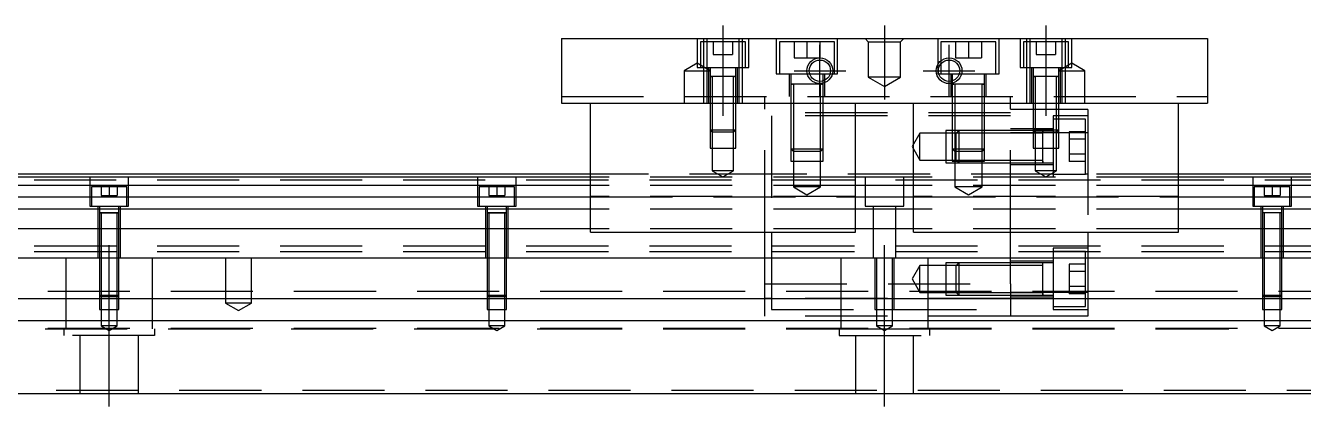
# Model space of a CAD drawing. Extents: x -10 to 847, y -260 to 77.
# Drawn here: x 187 to 384.9, y -219.6 to -160.6 of the extents above; entities that cross this region are included whole.
import ezdxf

# ---------------------------------------------------------------- set-up
doc = ezdxf.new("R2010")
doc.units = 0
doc.linetypes.add('CENTER', pattern=[50.8, 31.75, -6.35, 6.35, -6.35])
doc.linetypes.add('DASHED', pattern=[19.05, 12.7, -6.35])
doc.layers.get('0').update_dxf_attribs({"linetype": 'CONTINUOUS'})
doc.layers.add('CENTER', color=1, linetype='CENTER')

msp = doc.modelspace()

# ---------------------------------------------------------------- linework, layer by layer
at = {"color": 7, "linetype": 'CONTINUOUS'}
for p, q in [((270, -162.58), (370, -162.58)), ((270, -162.58), (270, -172.58)), ((370, -162.58), (370, -172.58)), ((270, -172.58), (370, -172.58)), ((274.5, -192.58), (274.5, -172.58)), ((315.5, -192.58), (315.5, -172.58)), ((324.5, -192.58), (324.5, -172.58)), ((365.5, -192.58), (365.5, -172.58)), ((274.5, -183.58), (60.5, -183.58)), ((590, -183.58), (365.5, -183.58)), ((274.5, -184.08), (0, -184.08)), ((274.5, -185.332272), (0, -185.332272)), ((324.5, -184.08), (315.5, -184.08)), ((324.5, -185.332272), (315.5, -185.332272)), ((640, -184.08), (365.5, -184.08)), ((640, -185.332272), (365.5, -185.332272)), ((0, -187.10668), (274.5, -187.10668)), ((315.5, -187.10668), (324.5, -187.10668)), ((365.5, -187.10668), (640, -187.10668)), ((274.5, -189.003076), (0, -189.003076)), ((324.5, -189.003076), (315.5, -189.003076)), ((640, -189.003076), (365.5, -189.003076)), ((274.5, -192.057372), (0, -192.057372)), ((274.5, -192.58), (315.5, -192.58)), ((324.5, -192.057372), (315.5, -192.057372)), ((324.5, -192.58), (365.5, -192.58)), ((640, -192.057372), (365.5, -192.057372)), ((0, -196.58), (640, -196.58)), ((0, -202.88), (640, -202.88)), ((0, -206.28), (640, -206.28)), ((0, -217.58), (640, -217.58))]:
    msp.add_line(p, q, dxfattribs=at)
at = {"color": 3, "linetype": 'DASHED'}
for p, q in [((291, -162.58), (291, -167.08)), ((298.5, -163.08), (291.5, -163.08)), ((291.5, -163.08), (291.5, -167.08)), ((292.000006, -162.58), (292.000006, -163.08)), ((292.000006, -163.08), (292.000006, -167.08)), ((292.5, -162.58), (292.5, -172.58)), ((293.5, -163.08), (293.5, -165.08)), ((295, -163.08), (295, -165.08)), ((296.5, -163.08), (296.5, -165.08)), ((297.5, -172.58), (297.5, -162.58)), ((297.999994, -163.08), (297.999994, -162.58)), ((297.999994, -167.08), (297.999994, -163.08)), ((298.5, -167.08), (298.5, -163.08)), ((299, -167.08), (299, -162.58)), ((303.25, -162.58), (303.25, -168.08)), ((312.25, -163.08), (303.75, -163.08)), ((303.75, -163.08), (303.75, -168.08)), ((306, -163.08), (306, -165.58)), ((308, -163.08), (308, -165.58)), ((310, -163.08), (310, -165.58)), ((312.25, -168.08), (312.25, -163.08)), ((312.75, -168.08), (312.75, -162.58)), ((317.5, -163.08), (317, -162.58)), ((317.5, -163.08), (317.5, -168.58)), ((317.5, -163.08), (322.5, -163.08)), ((322.5, -163.08), (323, -162.58)), ((322.5, -168.58), (322.5, -163.08)), ((328.25, -162.58), (328.25, -168.08)), ((337.25, -163.08), (328.75, -163.08)), ((328.75, -163.08), (328.75, -166.01875)), ((331, -163.08), (331, -165.58)), ((333, -163.08), (333, -165.58)), ((335, -163.08), (335, -165.58)), ((337.25, -168.08), (337.25, -163.08)), ((337.75, -168.08), (337.75, -162.58)), ((341, -162.58), (341, -167.08)), ((348.5, -163.08), (341.5, -163.08)), ((341.5, -163.08), (341.5, -167.08)), ((342.000006, -162.58), (342.000006, -163.08)), ((342.000006, -163.08), (342.000006, -167.08)), ((342.5, -162.58), (342.5, -172.58)), ((343.5, -163.08), (343.5, -165.08)), ((345, -163.08), (345, -165.08)), ((346.5, -163.08), (346.5, -165.08)), ((347.5, -172.58), (347.5, -162.58)), ((347.999994, -163.08), (347.999994, -162.58)), ((347.999994, -167.08), (347.999994, -163.08)), ((348.5, -167.08), (348.5, -163.08)), ((349, -167.08), (349, -162.58)), ((293.5, -165.08), (295, -165.08)), ((295, -165.08), (296.5, -165.08)), ((306, -165.58), (308, -165.58)), ((308, -165.58), (310, -165.58)), ((328.75, -166.01875), (328.75, -166.502968)), ((331, -165.58), (333, -165.58)), ((333, -165.58), (335, -165.58)), ((343.5, -165.08), (345, -165.08)), ((345, -165.08), (346.5, -165.08)), ((291, -166.4253), (289, -167.58)), ((289, -167.58), (293, -167.58)), ((289, -167.58), (289, -172.58)), ((293, -167.58), (291, -166.4253)), ((291, -167.08), (299, -167.08)), ((292.000006, -167.08), (292.000006, -172.58)), ((292.75, -167.08), (292.75, -172.58)), ((293, -167.08), (293, -168.48)), ((297, -168.48), (297, -167.08)), ((297.25, -172.58), (297.25, -167.08)), ((297.999994, -172.58), (297.999994, -167.08)), ((303.25, -168.08), (312.75, -168.08)), ((305.25, -168.08), (305.25, -171.58)), ((305.5, -168.08), (305.5, -169.68)), ((310.5, -169.152418), (310.5, -168.08)), ((310.75, -171.58), (310.75, -168.08)), ((328.25, -168.08), (337.75, -168.08)), ((328.75, -166.502968), (328.75, -168.08)), ((330.25, -168.08), (330.25, -171.58)), ((330.5, -168.08), (330.5, -169.152418)), ((335.5, -169.68), (335.5, -168.08)), ((335.75, -171.58), (335.75, -168.08)), ((341, -167.08), (349, -167.08)), ((342.000006, -167.08), (342.000006, -172.58)), ((342.75, -167.08), (342.75, -172.58)), ((343, -167.08), (343, -168.48)), ((349, -166.4253), (347, -167.58)), ((347, -168.48), (347, -167.08)), ((347, -167.58), (351, -167.58)), ((347.25, -172.58), (347.25, -167.08)), ((347.999994, -172.58), (347.999994, -167.08)), ((351, -167.58), (349, -166.4253)), ((351, -172.58), (351, -167.58)), ((297.000006, -168.48), (292.999994, -168.48)), ((297.000006, -168.48), (292.999994, -168.48)), ((293, -168.475), (293, -168.48)), ((293, -168.48), (293.216462, -168.48)), ((293.216708, -168.48), (293, -168.48)), ((293, -168.48), (293, -168.485)), ((293, -168.48), (293, -172.58)), ((296.783332, -168.48), (293.216708, -168.48)), ((293.35, -168.48), (293.35, -172.58)), ((296.65, -172.58), (296.65, -168.48)), ((297, -168.48), (296.783332, -168.48)), ((296.783538, -168.48), (297, -168.48)), ((297, -168.48), (297, -168.475)), ((297, -168.485), (297, -168.48)), ((297, -172.58), (297, -168.48)), ((310.500006, -169.68), (305.499994, -169.68)), ((310.500006, -169.68), (305.499994, -169.68)), ((310.500006, -169.68), (305.499994, -169.68)), ((305.5, -169.675), (305.5, -169.68)), ((305.5, -169.68), (305.757448, -169.68)), ((305.757468, -169.68), (305.5, -169.68)), ((305.5, -169.68), (305.5, -169.685)), ((305.5, -169.68), (305.5, -171.58)), ((310.013852, -169.68), (305.757468, -169.68)), ((305.9, -169.68), (305.9, -171.58)), ((310.242552, -169.68), (310.013852, -169.68)), ((310.1, -171.58), (310.1, -169.68)), ((310.5, -169.68), (310.242552, -169.68)), ((310.242602, -169.68), (310.5, -169.68)), ((310.5, -169.516492), (310.5, -169.152418)), ((310.5, -169.68), (310.5, -169.516492)), ((310.5, -169.68), (310.5, -169.675)), ((310.5, -169.685), (310.5, -169.68)), ((310.5, -171.58), (310.5, -169.68)), ((317.5, -168.58), (320, -170.023376)), ((322.5, -168.58), (317.5, -168.58)), ((320, -170.023376), (322.5, -168.58)), ((335.500006, -169.68), (330.499994, -169.68)), ((335.500006, -169.68), (330.499994, -169.68)), ((330.5, -169.152418), (330.5, -169.516492)), ((330.5, -169.516492), (330.5, -169.68)), ((330.5, -169.675), (330.5, -169.68)), ((330.5, -169.68), (330.757448, -169.68)), ((330.757468, -169.68), (330.5, -169.68)), ((330.5, -169.68), (330.5, -169.685)), ((330.5, -169.68), (330.5, -171.58)), ((335.242552, -169.68), (330.757468, -169.68)), ((330.9, -169.68), (330.9, -171.58)), ((335.1, -171.58), (335.1, -169.68)), ((335.5, -169.68), (335.242552, -169.68)), ((335.242602, -169.68), (335.5, -169.68)), ((335.5, -169.68), (335.5, -169.675)), ((335.5, -169.685), (335.5, -169.68)), ((335.5, -171.58), (335.5, -169.68)), ((347.000006, -168.48), (342.999994, -168.48)), ((347.000006, -168.48), (342.999994, -168.48)), ((347.000006, -168.48), (342.999994, -168.48)), ((343, -168.475), (343, -168.48)), ((343, -168.48), (343.216462, -168.48)), ((343.216708, -168.48), (343, -168.48)), ((343, -168.48), (343, -168.485)), ((343, -168.48), (343, -172.58)), ((346.783332, -168.48), (343.216708, -168.48)), ((343.35, -168.48), (343.35, -172.58)), ((346.65, -172.58), (346.65, -168.48)), ((347, -168.48), (346.783332, -168.48)), ((346.783538, -168.48), (347, -168.48)), ((347, -168.48), (347, -168.475)), ((347, -168.485), (347, -168.48)), ((347, -172.58), (347, -168.48)), ((270, -171.58), (370, -171.58)), ((301.5, -172.58), (301.5, -171.58)), ((305.5, -171.58), (305.5, -172.58)), ((305.500006, -171.58), (305.500006, -172.58)), ((305.9, -171.58), (305.9, -172.58)), ((310.1, -172.58), (310.1, -171.58)), ((310.499994, -172.58), (310.499994, -171.58)), ((310.5, -172.58), (310.5, -171.58)), ((330.5, -171.58), (330.5, -172.58)), ((330.500006, -171.58), (330.500006, -172.58)), ((330.9, -171.58), (330.9, -172.58)), ((335.1, -172.58), (335.1, -171.58)), ((335.499994, -172.58), (335.499994, -171.58)), ((335.5, -172.58), (335.5, -171.58)), ((339.5, -172.58), (339.5, -171.58)), ((293, -172.58), (293, -176.73)), ((293.000006, -172.58), (293.000002, -176.73)), ((293.35, -172.58), (293.35, -177.08)), ((296.65, -177.08), (296.65, -172.58)), ((296.999998, -176.73), (296.999994, -172.58)), ((297, -176.73), (297, -172.58)), ((301.5, -192.58), (301.5, -172.58)), ((305.5, -172.58), (305.5, -179.68)), ((305.500006, -172.58), (305.500002, -179.68)), ((305.9, -172.58), (305.9, -180.08)), ((310.1, -180.08), (310.1, -172.58)), ((310.499998, -179.68), (310.499994, -172.58)), ((310.5, -179.68), (310.5, -172.58)), ((330.5, -172.58), (330.5, -179.68)), ((330.500006, -172.58), (330.500002, -179.68)), ((330.9, -172.58), (330.9, -180.08)), ((335.1, -180.08), (335.1, -172.58)), ((335.499998, -179.68), (335.499994, -172.58)), ((335.5, -179.68), (335.5, -172.58)), ((339.5, -192.58), (339.5, -172.58)), ((351.5, -173.58), (339.5, -173.58)), ((343, -172.58), (343, -176.73)), ((343.000006, -172.58), (343.000002, -176.73)), ((343.35, -172.58), (343.35, -177.08)), ((346.65, -177.08), (346.65, -172.58)), ((346.999998, -176.73), (346.999994, -172.58)), ((347, -176.73), (347, -172.58)), ((351.5, -173.58), (351.5, -177.210684)), ((339.5, -174.08), (301.5, -174.08)), ((302.5, -174.58), (302.5, -192.58)), ((339.5, -174.58), (302.5, -174.58)), ((346.1, -174.58), (346.1, -184.08)), ((351.5, -174.58), (346.1, -174.58)), ((351.1, -175.08), (346.1, -175.08)), ((351.1, -183.58), (351.1, -175.08)), ((293, -176.73), (297, -176.73)), ((293, -176.73), (293.35, -177.08)), ((293.000002, -176.73), (293.000006, -179.58)), ((296.65, -177.08), (293.35, -177.08)), ((293.35, -177.08), (293.35, -179.58)), ((296.65, -177.08), (297, -176.73)), ((296.65, -179.58), (296.65, -177.08)), ((296.999994, -179.58), (296.999998, -176.73)), ((325.5, -177.23), (324.287564, -179.33)), ((325.5, -181.43), (325.5, -177.23)), ((329.5, -177.23), (325.5, -177.23)), ((329.5, -176.830006), (329.5, -181.829994)), ((331.5, -176.830006), (329.5, -176.830006)), ((331.1, -177.23), (329.5, -177.23)), ((331.5, -176.83), (331.1, -177.23)), ((331.1, -181.43), (331.1, -177.23)), ((339.5, -177.23), (331.1, -177.23)), ((339.5, -177.23), (331.1, -177.23)), ((331.5, -176.83), (331.5, -181.83)), ((339.5, -176.83), (331.5, -176.83)), ((339.5, -176.830006), (331.5, -176.830006)), ((346.1, -176.58), (339.5, -176.58)), ((344.505, -176.83), (339.5, -176.83)), ((351.5, -177.210684), (339.5, -177.210684)), ((344.5, -177.23), (339.5, -177.23)), ((343, -176.73), (347, -176.73)), ((343, -176.73), (343.35, -177.08)), ((343.000002, -176.73), (343.000006, -179.58)), ((346.65, -177.08), (343.35, -177.08)), ((343.35, -177.08), (343.35, -179.58)), ((346.1, -176.83), (344.495, -176.83)), ((344.5, -179.179968), (344.5, -176.829994)), ((344.5, -176.83), (344.5, -177.087448)), ((344.5, -177.087468), (344.5, -176.83)), ((344.5, -179.179954), (344.5, -177.087468)), ((346.65, -177.08), (347, -176.73)), ((346.65, -179.58), (346.65, -177.08)), ((346.999994, -179.58), (346.999998, -176.73)), ((348.6, -177.020598), (348.6, -178.1753)), ((351.1, -177.020598), (348.6, -177.020598)), ((351.5, -177.210684), (351.5, -192.58)), ((293.000006, -179.58), (296.999994, -179.58)), ((293.35, -179.58), (293.35, -183.08)), ((296.65, -183.08), (296.65, -179.58)), ((305.5, -179.68), (310.5, -179.68)), ((305.5, -179.68), (305.9, -180.08)), ((305.500002, -179.68), (305.500006, -181.58)), ((310.1, -180.08), (310.5, -179.68)), ((310.499994, -181.58), (310.499998, -179.68)), ((324.287564, -179.33), (325.5, -181.43)), ((330.5, -179.68), (335.5, -179.68)), ((330.5, -179.68), (330.9, -180.08)), ((330.500002, -179.68), (330.500006, -181.58)), ((335.1, -180.08), (335.5, -179.68)), ((335.499994, -181.58), (335.499998, -179.68)), ((343.000006, -179.58), (346.999994, -179.58)), ((343.35, -179.58), (343.35, -183.08)), ((344.5, -179.53002), (344.5, -179.179954)), ((344.5, -179.480032), (344.5, -179.179968)), ((344.5, -181.829148), (344.5, -179.480032)), ((344.5, -181.572552), (344.5, -179.53002)), ((346.65, -183.08), (346.65, -179.58)), ((351.1, -178.1753), (348.6, -178.1753)), ((348.6, -178.1753), (348.6, -180.4847)), ((305.500006, -181.58), (310.499994, -181.58)), ((310.1, -180.08), (305.9, -180.08)), ((305.9, -180.08), (305.9, -181.58)), ((305.9, -181.58), (305.9, -185.58)), ((310.1, -181.58), (310.1, -180.08)), ((310.1, -185.58), (310.1, -181.58)), ((325.5, -181.43), (329.5, -181.43)), ((329.5, -181.43), (331.1, -181.43)), ((329.5, -181.829994), (331.5, -181.829994)), ((330.500006, -181.58), (335.499994, -181.58)), ((335.1, -180.08), (330.9, -180.08)), ((330.9, -180.08), (330.9, -181.58)), ((330.9, -181.58), (330.9, -185.58)), ((331.1, -181.43), (339.5, -181.43)), ((331.1, -181.43), (331.5, -181.83)), ((331.1, -181.43), (339.5, -181.43)), ((331.5, -181.829994), (339.5, -181.829994)), ((331.5, -181.83), (339.5, -181.83)), ((335.1, -181.58), (335.1, -180.08)), ((335.1, -185.58), (335.1, -181.58)), ((339.5, -181.43), (344.5, -181.43)), ((339.5, -181.83), (344.505, -181.83)), ((344.495, -181.83), (346.1, -181.83)), ((344.5, -181.83), (344.5, -181.572552)), ((344.5, -181.572602), (344.5, -181.83)), ((344.5, -181.830006), (344.5, -181.829148)), ((351.1, -180.4847), (348.6, -180.4847)), ((348.6, -180.4847), (348.6, -181.639402)), ((351.1, -181.639402), (348.6, -181.639402)), ((302.5, -183.58), (274.5, -183.58)), ((296.65, -183.08), (293.35, -183.08)), ((293.35, -183.08), (295, -184.032628)), ((295, -184.032628), (296.65, -183.08)), ((346.1, -183.58), (302.5, -183.58)), ((339.5, -182.08), (346.1, -182.08)), ((346.65, -183.08), (343.35, -183.08)), ((343.35, -183.08), (345, -184.032628)), ((345, -184.032628), (346.65, -183.08)), ((346.1, -183.58), (351.1, -183.58)), ((351.5, -183.58), (351.1, -183.58)), ((365.5, -183.58), (351.5, -183.58)), ((55.01, -184.455), (590.01, -184.455)), ((197, -184.08), (197, -188.58)), ((202.75, -185.58), (197.25, -185.58)), ((197.25, -185.58), (197.25, -188.58)), ((198.75, -185.58), (198.75, -186.88)), ((200, -185.58), (200, -186.88)), ((201.25, -185.58), (201.25, -186.88)), ((202.75, -188.58), (202.75, -185.58)), ((203, -188.58), (203, -184.08)), ((257, -184.08), (257, -188.58)), ((262.75, -185.58), (257.25, -185.58)), ((257.25, -185.58), (257.25, -188.58)), ((258.75, -185.58), (258.75, -186.88)), ((260, -185.58), (260, -186.88)), ((261.25, -185.58), (261.25, -186.88)), ((262.75, -188.58), (262.75, -185.58)), ((263, -188.58), (263, -184.08)), ((315.5, -184.08), (274.5, -184.08)), ((315.5, -185.332272), (274.5, -185.332272)), ((315.5, -185.377056), (274.5, -185.377056)), ((310.1, -185.58), (305.9, -185.58)), ((305.9, -185.58), (308, -186.792436)), ((308, -186.792436), (310.1, -185.58)), ((317, -184.08), (317, -188.58)), ((323, -188.58), (323, -184.08)), ((365.5, -184.08), (324.5, -184.08)), ((365.5, -185.332272), (324.5, -185.332272)), ((365.5, -185.377056), (324.5, -185.377056)), ((335.1, -185.58), (330.9, -185.58)), ((330.9, -185.58), (333, -186.792436)), ((333, -186.792436), (335.1, -185.58)), ((377, -184.08), (377, -188.58)), ((382.75, -185.58), (377.25, -185.58)), ((377.25, -185.58), (377.25, -188.58)), ((378.75, -185.58), (378.75, -186.88)), ((380, -185.58), (380, -186.88)), ((381.25, -185.58), (381.25, -186.88)), ((382.75, -188.58), (382.75, -185.58)), ((383, -188.58), (383, -184.08)), ((198.75, -186.88), (200, -186.88)), ((200, -186.88), (201.25, -186.88)), ((258.75, -186.88), (260, -186.88)), ((260, -186.88), (261.25, -186.88)), ((315.5, -187.08), (274.5, -187.08)), ((274.5, -187.10668), (315.5, -187.10668)), ((365.5, -187.08), (324.5, -187.08)), ((324.5, -187.10668), (365.5, -187.10668)), ((378.75, -186.88), (380, -186.88)), ((380, -186.88), (381.25, -186.88)), ((197, -188.58), (203, -188.58)), ((198.25, -188.58), (198.25, -196.58)), ((201.500006, -189.58), (198.499994, -189.58)), ((199.998804, -189.58), (198.499994, -189.58)), ((201.500006, -189.58), (198.499994, -189.58)), ((198.5, -188.58), (198.5, -189.58)), ((198.5, -189.575), (198.5, -189.58)), ((198.5, -189.58), (198.62467, -189.58)), ((198.624678, -189.58), (198.5, -189.58)), ((198.5, -189.58), (198.5, -196.58)), ((198.5, -189.58), (198.5, -189.585)), ((198.62467, -189.58), (201.375392, -189.58)), ((199.998804, -189.58), (198.624678, -189.58)), ((198.75, -189.58), (198.75, -196.58)), ((201.500006, -189.58), (199.998804, -189.58)), ((201.37533, -189.58), (199.998804, -189.58)), ((201.25, -196.58), (201.25, -189.58)), ((201.5, -189.58), (201.37533, -189.58)), ((201.375392, -189.58), (201.5, -189.58)), ((201.5, -189.58), (201.5, -188.58)), ((201.5, -189.58), (201.5, -189.575)), ((201.5, -196.58), (201.5, -189.58)), ((201.5, -189.585), (201.5, -189.58)), ((201.75, -196.58), (201.75, -188.58)), ((257, -188.58), (263, -188.58)), ((258.25, -188.58), (258.25, -196.58)), ((261.500006, -189.58), (258.499994, -189.58)), ((259.998804, -189.58), (258.499994, -189.58)), ((261.500006, -189.58), (258.499994, -189.58)), ((258.5, -188.58), (258.5, -189.58)), ((258.5, -189.575), (258.5, -189.58)), ((258.5, -189.58), (258.62467, -189.58)), ((258.624678, -189.58), (258.5, -189.58)), ((258.5, -189.58), (258.5, -196.58)), ((258.5, -189.58), (258.5, -189.585)), ((258.62467, -189.58), (261.375392, -189.58)), ((259.998804, -189.58), (258.624678, -189.58)), ((258.75, -189.58), (258.75, -196.58)), ((261.500006, -189.58), (259.998804, -189.58)), ((261.37533, -189.58), (259.998804, -189.58)), ((261.25, -196.58), (261.25, -189.58)), ((261.5, -189.58), (261.37533, -189.58)), ((261.375392, -189.58), (261.5, -189.58)), ((261.5, -189.58), (261.5, -188.58)), ((261.5, -189.58), (261.5, -189.575)), ((261.5, -196.58), (261.5, -189.58)), ((261.5, -189.585), (261.5, -189.58)), ((261.75, -196.58), (261.75, -188.58)), ((315.5, -189.003076), (274.5, -189.003076)), ((317, -188.58), (323, -188.58)), ((318.25, -188.58), (318.25, -196.58)), ((321.75, -196.58), (321.75, -188.58)), ((365.5, -189.003076), (324.5, -189.003076)), ((377, -188.58), (383, -188.58)), ((378.25, -188.58), (378.25, -196.58)), ((379.998804, -189.58), (378.499994, -189.58)), ((378.5, -188.58), (378.5, -189.58)), ((378.5, -189.575), (378.5, -189.58)), ((378.624678, -189.58), (378.5, -189.58)), ((378.5, -189.58), (378.5, -196.58)), ((378.5, -189.58), (378.5, -189.585)), ((379.998804, -189.58), (378.624678, -189.58)), ((378.75, -189.58), (378.75, -196.58)), ((381.500006, -189.58), (379.998804, -189.58)), ((381.37533, -189.58), (379.998804, -189.58)), ((381.25, -196.58), (381.25, -189.58)), ((381.5, -189.58), (381.37533, -189.58)), ((381.5, -189.58), (381.5, -188.58)), ((381.5, -189.58), (381.5, -189.575)), ((381.5, -196.58), (381.5, -189.58)), ((381.5, -189.585), (381.5, -189.58)), ((381.75, -196.58), (381.75, -188.58)), ((315.5, -192.057372), (274.5, -192.057372)), ((315.5, -192.08), (274.5, -192.08)), ((301.5, -196.58), (301.5, -192.58)), ((302.5, -192.58), (302.5, -196.58)), ((365.5, -192.057372), (324.5, -192.057372)), ((365.5, -192.08), (324.5, -192.08)), ((339.5, -196.58), (339.5, -192.58)), ((351.5, -192.58), (351.5, -205.08)), ((55.01, -194.705), (590.01, -194.705)), ((55.01, -195.58), (590.01, -195.58)), ((346.1, -195.08), (346.1, -204.58)), ((351.5, -195.08), (346.1, -195.08)), ((351.1, -195.58), (346.1, -195.58)), ((351.1, -196.58), (351.1, -195.58)), ((193.291796, -196.58), (193.291796, -207.58)), ((198.5, -196.58), (198.5, -202.33)), ((198.500006, -196.58), (198.500002, -202.33)), ((198.75, -196.58), (198.75, -202.58)), ((201.25, -202.58), (201.25, -196.58)), ((201.499998, -202.33), (201.499994, -196.58)), ((201.5, -202.33), (201.5, -196.58)), ((206.708204, -207.58), (206.708204, -196.58)), ((218, -196.58), (218, -203.58)), ((222, -203.58), (222, -196.58)), ((258.5, -196.58), (258.5, -202.33)), ((258.500006, -196.58), (258.500002, -202.33)), ((258.75, -196.58), (258.75, -202.58)), ((261.25, -202.58), (261.25, -196.58)), ((261.499998, -202.33), (261.499994, -196.58)), ((261.5, -202.33), (261.5, -196.58)), ((301.5, -200.58), (301.5, -196.58)), ((302.5, -196.58), (302.5, -202.88)), ((313.291796, -207.58), (313.291796, -196.58)), ((318.500006, -196.58), (318.500006, -202.88)), ((318.75, -196.58), (318.75, -204.58)), ((321.25, -204.58), (321.25, -196.58)), ((321.499994, -202.88), (321.499994, -196.58)), ((325.5, -197.73), (324.287564, -199.83)), ((325.5, -201.93), (325.5, -197.73)), ((329.5, -197.73), (325.5, -197.73)), ((326.708204, -196.58), (326.708204, -207.58)), ((331.5, -197.330002), (329.5, -197.330006)), ((329.5, -197.330006), (329.5, -202.329994)), ((331.1, -197.73), (329.5, -197.73)), ((331.5, -197.33), (331.1, -197.73)), ((331.1, -201.93), (331.1, -197.73)), ((339.5, -197.73), (331.1, -197.73)), ((331.5, -197.33), (331.5, -202.33)), ((339.5, -197.33), (331.5, -197.33)), ((339.5, -197.330006), (331.5, -197.330002)), ((339.5, -200.58), (339.5, -196.58)), ((346.1, -197.08), (339.5, -197.08)), ((344.5, -197.33), (339.5, -197.33)), ((344.5, -197.73), (339.5, -197.73)), ((344.5, -197.33), (344.495, -197.33)), ((344.5, -199.679968), (344.5, -197.329994)), ((344.5, -199.83), (344.5, -197.329994)), ((344.5, -202.330006), (344.5, -197.329994)), ((344.5, -197.587468), (344.5, -197.33)), ((346.1, -197.33), (344.5, -197.33)), ((344.505, -197.33), (344.5, -197.33)), ((344.5, -199.629974), (344.5, -197.587468)), ((348.6, -197.520598), (348.6, -198.6753)), ((351.1, -197.520598), (348.6, -197.520598)), ((351.1, -202.88), (351.1, -196.58)), ((378.5, -196.58), (378.5, -202.33)), ((378.500006, -196.58), (378.500002, -202.33)), ((378.75, -196.58), (378.75, -202.58)), ((381.25, -202.58), (381.25, -196.58)), ((381.499998, -202.33), (381.499994, -196.58)), ((381.5, -202.33), (381.5, -196.58)), ((344.5, -200.03002), (344.5, -199.629974)), ((344.5, -202.329148), (344.5, -199.679968)), ((351.1, -198.6753), (348.6, -198.6753)), ((348.6, -198.6753), (348.6, -200.9847)), ((0, -201.73), (640, -201.73)), ((301.5, -200.58), (339.5, -200.58)), ((301.5, -202.88), (301.5, -200.58)), ((324.287564, -199.83), (325.5, -201.93)), ((339.5, -200.58), (339.5, -202.88)), ((344.5, -202.072552), (344.5, -200.03002)), ((351.1, -200.9847), (348.6, -200.9847)), ((348.6, -200.9847), (348.6, -202.139402)), ((198.5, -202.33), (201.5, -202.33)), ((198.5, -202.33), (198.75, -202.58)), ((198.500002, -202.33), (198.500006, -202.88)), ((198.500006, -202.88), (198.500006, -204.58)), ((201.25, -202.58), (198.75, -202.58)), ((198.75, -202.58), (198.75, -204.58)), ((201.25, -202.58), (201.5, -202.33)), ((201.25, -204.58), (201.25, -202.58)), ((201.499994, -202.88), (201.499998, -202.33)), ((201.499994, -204.58), (201.499994, -202.88)), ((222, -203.58), (218, -203.58)), ((218, -203.58), (220, -204.7347)), ((220, -204.7347), (222, -203.58)), ((258.5, -202.33), (261.5, -202.33)), ((258.5, -202.33), (258.75, -202.58)), ((258.500002, -202.33), (258.500006, -202.88)), ((258.500006, -202.88), (258.500006, -204.58)), ((261.25, -202.58), (258.75, -202.58)), ((258.75, -202.58), (258.75, -204.58)), ((261.25, -202.58), (261.5, -202.33)), ((261.25, -204.58), (261.25, -202.58)), ((261.499994, -202.88), (261.499998, -202.33)), ((261.499994, -204.58), (261.499994, -202.88)), ((301.5, -202.855918), (339.5, -202.855918)), ((302.5, -202.855918), (301.5, -202.855918)), ((301.5, -205.58), (301.5, -202.88)), ((339.5, -202.855918), (302.5, -202.855918)), ((302.5, -202.88), (302.5, -204.58)), ((318.500006, -202.88), (318.500006, -204.58)), ((321.499994, -204.58), (321.499994, -202.88)), ((325.5, -201.93), (329.5, -201.93)), ((329.5, -201.93), (331.1, -201.93)), ((329.5, -202.329994), (331.5, -202.329998)), ((331.1, -201.93), (339.5, -201.93)), ((331.1, -201.93), (331.5, -202.33)), ((331.5, -202.329998), (339.5, -202.329994)), ((331.5, -202.33), (339.5, -202.33)), ((339.5, -201.93), (344.5, -201.93)), ((348.500006, -201.949316), (339.5, -201.949316)), ((339.5, -202.33), (344.5, -202.33)), ((339.5, -202.58), (346.1, -202.58)), ((339.5, -202.88), (339.5, -205.58)), ((344.495, -202.33), (344.5, -202.33)), ((344.5, -202.33), (344.5, -202.072552)), ((344.5, -202.072602), (344.5, -202.33)), ((344.5, -202.330006), (344.5, -202.329148)), ((344.5, -202.33), (346.1, -202.33)), ((344.5, -202.33), (344.505, -202.33)), ((351.5, -201.949316), (348.500006, -201.949316)), ((351.1, -202.139402), (348.6, -202.139402)), ((351.1, -204.08), (351.1, -202.88)), ((378.5, -202.33), (381.5, -202.33)), ((378.5, -202.33), (378.75, -202.58)), ((378.500002, -202.33), (378.500006, -202.88)), ((378.500006, -202.88), (378.500006, -204.58)), ((381.25, -202.58), (378.75, -202.58)), ((378.75, -202.58), (378.75, -204.58)), ((381.25, -202.58), (381.5, -202.33)), ((381.25, -204.58), (381.25, -202.58)), ((381.499994, -202.88), (381.499998, -202.33)), ((381.499994, -204.58), (381.499994, -202.88)), ((198.500006, -204.58), (201.499994, -204.58)), ((198.75, -204.58), (198.75, -207.08)), ((201.25, -207.08), (201.25, -204.58)), ((258.500006, -204.58), (261.499994, -204.58)), ((258.75, -204.58), (258.75, -207.08)), ((261.25, -207.08), (261.25, -204.58)), ((339.5, -205.58), (301.5, -205.58)), ((302.5, -204.58), (339.5, -204.58)), ((318.500006, -204.58), (321.499994, -204.58)), ((318.75, -204.58), (318.75, -207.08)), ((321.25, -207.08), (321.25, -204.58)), ((351.5, -205.58), (339.5, -205.58)), ((346.1, -204.08), (348.500006, -204.08)), ((346.1, -204.58), (348.500006, -204.58)), ((348.500006, -204.08), (351.1, -204.08)), ((348.500006, -204.58), (351.499994, -204.58)), ((351.5, -204.58), (351.5, -205.58)), ((378.500006, -204.58), (381.499994, -204.58)), ((378.75, -204.58), (378.75, -207.08)), ((381.25, -207.08), (381.25, -204.58)), ((0, -207.43), (640, -207.43)), ((56.708204, -207.58), (283.291796, -207.58)), ((193, -208.58), (193, -207.58)), ((201.25, -207.08), (198.75, -207.08)), ((198.75, -207.08), (200, -207.801688)), ((200, -207.801688), (201.25, -207.08)), ((207, -207.58), (207, -208.58)), ((261.25, -207.08), (258.75, -207.08)), ((258.75, -207.08), (260, -207.801688)), ((260, -207.801688), (261.25, -207.08)), ((266.708204, -207.58), (373.291796, -207.58)), ((313, -207.58), (313, -208.58)), ((313.291796, -207.58), (326.708204, -207.58)), ((321.25, -207.08), (318.75, -207.08)), ((318.75, -207.08), (320, -207.801688)), ((320, -207.801688), (321.25, -207.08)), ((327, -208.58), (327, -207.58)), ((381.25, -207.08), (378.75, -207.08)), ((378.75, -207.08), (380, -207.801688)), ((380, -207.801688), (381.25, -207.08)), ((207, -208.58), (193, -208.58)), ((195.5, -217.58), (195.5, -208.58)), ((204.5, -208.58), (204.5, -217.58)), ((313, -208.58), (327, -208.58)), ((315.5, -208.58), (315.5, -217.58)), ((324.5, -217.58), (324.5, -208.58)), ((77.499994, -217.08), (640, -217.08))]:
    msp.add_line(p, q, dxfattribs=at)
at = {"color": 3, "linetype": 'CONTINUOUS'}
for centre in [(310, -167.58), (330, -167.58)]:
    msp.add_circle(centre, 2, dxfattribs=at)
at = {"color": 7, "linetype": 'CONTINUOUS'}
for centre in [(310, -167.58), (330, -167.58)]:
    msp.add_circle(centre, 1.65, dxfattribs=at)
at = {"layer": 'CENTER', "color": 1, "linetype": 'CENTER'}
for p, q in [((295, -160.58), (295, -174.58)), ((320, -160.58), (320, -172.023376)), ((345, -160.58), (345, -174.58)), ((310, -171.58), (310, -163.58)), ((330, -171.58), (330, -163.58)), ((306, -167.58), (314, -167.58)), ((326, -167.58), (334, -167.58)), ((200, -219.58), (200, -194.58)), ((320, -219.58), (320, -194.58))]:
    msp.add_line(p, q, dxfattribs=at)

doc.saveas('drawing.dxf')
